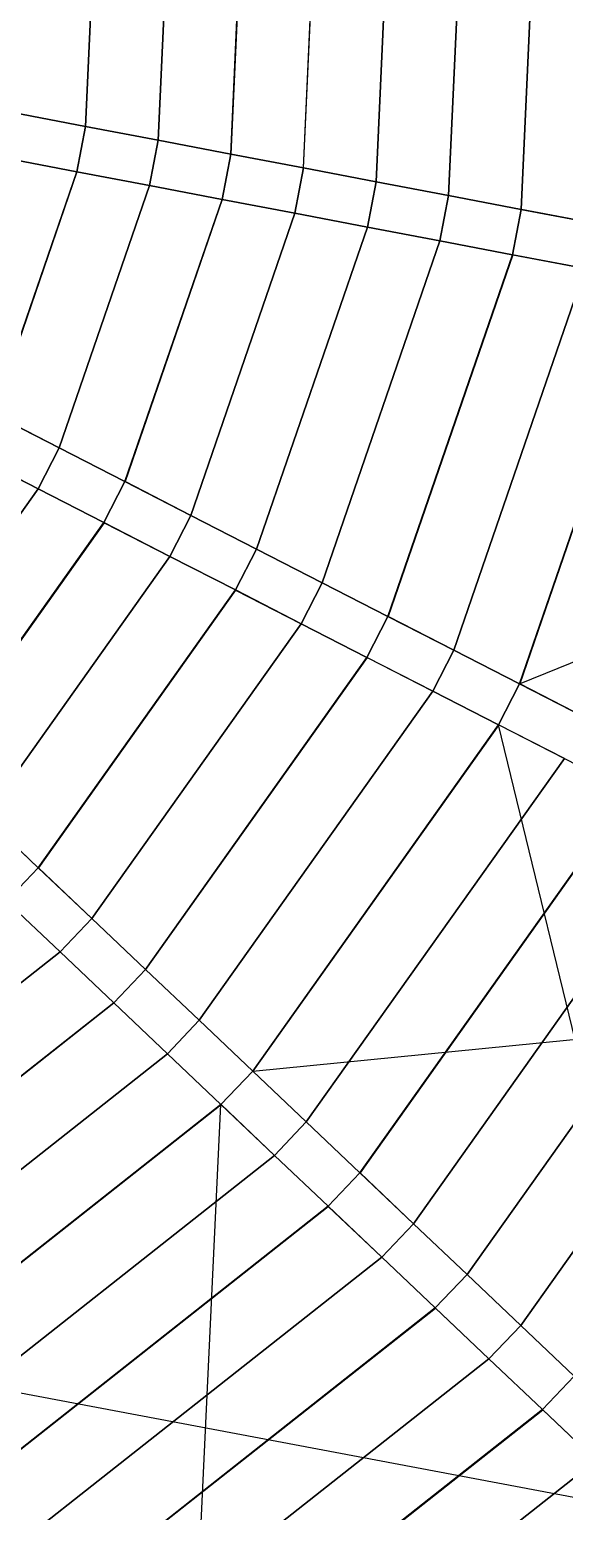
# Model space of a CAD drawing. Header units: millimetres. Extents: x -3890 to 2335, y 8273 to 14518.
# Drawn here: x 298 to 878, y 9701 to 11309 of the extents above; entities that cross this region are included whole.
import ezdxf

# ---------------------------------------------------------------- set-up
doc = ezdxf.new("R2010")
doc.units = ezdxf.units.MM
for name, color, linetype in [('FRAMES', 2, 'Continuous'), ('JOINTS', 2, 'Continuous'), ('SHELLS', 1, 'Continuous')]:
    doc.layers.add(name, color=color, linetype=linetype)

msp = doc.modelspace()

# ---------------------------------------------------------------- linework, layer by layer
at = {"layer": 'FRAMES'}
for p, q in [((830.8, 11113.8, 1755.5), (849.7, 11528.5, 1755.5)), ((673.4, 11143.8, 1786.5), (690.2, 11512.9, 1786.5)), ((515.9, 11173.8, 1814.1), (530.6, 11497.4, 1814.1)), ((358.5, 11203.8, 1838.5), (371.1, 11481.8, 1838.5)), ((358.5, 11203.8, 1718.5), (279.7, 11218.9, 1729.5)), ((358.5, 11203.8, 1838.5), (279.7, 11218.9, 1849.5)), ((279.7, 11218.9, 1849.5), (358.5, 11203.8, 1718.5)), ((349.1, 11154.7, 1718.5), (358.5, 11203.8, 1718.5)), ((358.5, 11203.8, 1838.5), (349.1, 11154.7, 1838.5)), ((437.2, 11188.8, 1706.7), (358.5, 11203.8, 1718.5)), ((437.2, 11188.8, 1826.7), (358.5, 11203.8, 1838.5)), ((358.5, 11203.8, 1718.5), (358.5, 11203.8, 1838.5)), ((358.5, 11203.8, 1718.5), (437.2, 11188.8, 1826.7)), ((427.8, 11139.7, 1706.7), (437.2, 11188.8, 1706.7)), ((437.2, 11188.8, 1826.7), (427.8, 11139.7, 1826.7)), ((515.9, 11173.8, 1694.1), (437.2, 11188.8, 1706.7)), ((515.9, 11173.8, 1814.1), (437.2, 11188.8, 1826.7)), ((437.2, 11188.8, 1706.7), (437.2, 11188.8, 1826.7)), ((437.2, 11188.8, 1826.7), (515.9, 11173.8, 1694.1)), ((349.1, 11154.7, 1718.5), (270.4, 11169.7, 1729.5)), ((349.1, 11154.7, 1838.5), (270.4, 11169.7, 1849.5)), ((349.1, 11154.7, 1718.5), (270.4, 11169.7, 1849.5)), ((506.5, 11124.7, 1694.1), (515.9, 11173.8, 1694.1)), ((515.9, 11173.8, 1814.1), (506.5, 11124.7, 1814.1)), ((594.7, 11158.8, 1680.7), (515.9, 11173.8, 1694.1)), ((594.7, 11158.8, 1800.7), (515.9, 11173.8, 1814.1)), ((515.9, 11173.8, 1694.1), (515.9, 11173.8, 1814.1)), ((515.9, 11173.8, 1694.1), (594.7, 11158.8, 1800.7)), ((258.5, 10891.6, 1838.5), (349.1, 11154.7, 1838.5)), ((427.8, 11139.7, 1706.7), (349.1, 11154.7, 1718.5)), ((427.8, 11139.7, 1826.7), (349.1, 11154.7, 1838.5)), ((349.1, 11154.7, 1838.5), (349.1, 11154.7, 1718.5)), ((427.8, 11139.7, 1826.7), (349.1, 11154.7, 1718.5)), ((585.3, 11109.7, 1680.7), (594.7, 11158.8, 1680.7)), ((594.7, 11158.8, 1800.7), (585.3, 11109.7, 1800.7)), ((673.4, 11143.8, 1666.5), (594.7, 11158.8, 1680.7)), ((673.4, 11143.8, 1786.5), (594.7, 11158.8, 1800.7)), ((594.7, 11158.8, 1680.7), (594.7, 11158.8, 1800.7)), ((594.7, 11158.8, 1800.7), (673.4, 11143.8, 1666.5)), ((506.5, 11124.7, 1694.1), (427.8, 11139.7, 1706.7)), ((506.5, 11124.7, 1814.1), (427.8, 11139.7, 1826.7)), ((427.8, 11139.7, 1826.7), (427.8, 11139.7, 1706.7)), ((506.5, 11124.7, 1694.1), (427.8, 11139.7, 1826.7)), ((664, 11094.7, 1666.5), (673.4, 11143.8, 1666.5)), ((673.4, 11143.8, 1786.5), (664, 11094.7, 1786.5)), ((752.1, 11128.8, 1651.4), (673.4, 11143.8, 1666.5)), ((752.1, 11128.8, 1771.4), (673.4, 11143.8, 1786.5)), ((673.4, 11143.8, 1666.5), (673.4, 11143.8, 1786.5)), ((673.4, 11143.8, 1666.5), (752.1, 11128.8, 1771.4)), ((742.7, 11079.7, 1651.4), (752.1, 11128.8, 1651.4)), ((752.1, 11128.8, 1771.4), (742.7, 11079.7, 1771.4)), ((830.8, 11113.8, 1635.5), (752.1, 11128.8, 1651.4)), ((830.8, 11113.8, 1755.5), (752.1, 11128.8, 1771.4)), ((752.1, 11128.8, 1651.4), (752.1, 11128.8, 1771.4)), ((752.1, 11128.8, 1771.4), (830.8, 11113.8, 1635.5)), ((401.2, 10818.4, 1814.1), (506.5, 11124.7, 1814.1)), ((585.3, 11109.7, 1680.7), (506.5, 11124.7, 1694.1)), ((585.3, 11109.7, 1800.7), (506.5, 11124.7, 1814.1)), ((506.5, 11124.7, 1814.1), (506.5, 11124.7, 1694.1)), ((585.3, 11109.7, 1800.7), (506.5, 11124.7, 1694.1)), ((821.5, 11064.7, 1635.5), (830.8, 11113.8, 1635.5)), ((830.8, 11113.8, 1755.5), (821.5, 11064.7, 1755.5)), ((909.6, 11098.8, 1618.7), (830.8, 11113.8, 1635.5)), ((909.6, 11098.8, 1738.7), (830.8, 11113.8, 1755.5)), ((830.8, 11113.8, 1635.5), (830.8, 11113.8, 1755.5)), ((830.8, 11113.8, 1635.5), (909.6, 11098.8, 1738.7)), ((664, 11094.7, 1666.5), (585.3, 11109.7, 1680.7)), ((664, 11094.7, 1786.5), (585.3, 11109.7, 1800.7)), ((585.3, 11109.7, 1800.7), (585.3, 11109.7, 1680.7)), ((664, 11094.7, 1666.5), (585.3, 11109.7, 1800.7)), ((543.8, 10745.2, 1786.5), (664, 11094.7, 1786.5)), ((742.7, 11079.7, 1651.4), (664, 11094.7, 1666.5)), ((742.7, 11079.7, 1771.4), (664, 11094.7, 1786.5)), ((664, 11094.7, 1786.5), (664, 11094.7, 1666.5)), ((742.7, 11079.7, 1771.4), (664, 11094.7, 1666.5)), ((686.4, 10672.1, 1755.5), (821.5, 11064.7, 1755.5)), ((821.5, 11064.7, 1635.5), (742.7, 11079.7, 1651.4)), ((821.5, 11064.7, 1755.5), (742.7, 11079.7, 1771.4)), ((742.7, 11079.7, 1771.4), (742.7, 11079.7, 1651.4)), ((821.5, 11064.7, 1635.5), (742.7, 11079.7, 1771.4)), ((900.2, 11049.6, 1618.7), (821.5, 11064.7, 1635.5)), ((900.2, 11049.6, 1738.7), (821.5, 11064.7, 1755.5)), ((821.5, 11064.7, 1755.5), (821.5, 11064.7, 1635.5)), ((900.2, 11049.6, 1738.7), (821.5, 11064.7, 1635.5)), ((829, 10598.9, 1721.2), (978.9, 11034.6, 1721.2)), ((829, 10598.9, 1601.2), (1608.7, 10914.5, 1429.5)), ((329.9, 10855, 1706.7), (258.5, 10891.6, 1718.5)), ((329.9, 10855, 1826.7), (258.5, 10891.6, 1838.5)), ((258.5, 10891.6, 1718.5), (329.9, 10855, 1826.7)), ((307.1, 10810.5, 1706.7), (329.9, 10855, 1706.7)), ((329.9, 10855, 1826.7), (307.1, 10810.5, 1826.7)), ((401.2, 10818.4, 1694.1), (329.9, 10855, 1706.7)), ((401.2, 10818.4, 1814.1), (329.9, 10855, 1826.7)), ((329.9, 10855, 1706.7), (329.9, 10855, 1826.7)), ((329.9, 10855, 1826.7), (401.2, 10818.4, 1694.1)), ((307.1, 10810.5, 1706.7), (235.8, 10847.1, 1718.5)), ((307.1, 10810.5, 1826.7), (235.8, 10847.1, 1838.5)), ((307.1, 10810.5, 1826.7), (235.8, 10847.1, 1718.5)), ((378.4, 10773.9, 1694.1), (307.1, 10810.5, 1706.7)), ((378.4, 10773.9, 1814.1), (307.1, 10810.5, 1826.7)), ((307.1, 10810.5, 1826.7), (307.1, 10810.5, 1706.7)), ((378.4, 10773.9, 1694.1), (307.1, 10810.5, 1826.7)), ((378.4, 10773.9, 1694.1), (401.2, 10818.4, 1694.1)), ((401.2, 10818.4, 1814.1), (378.4, 10773.9, 1814.1)), ((472.5, 10781.8, 1680.7), (401.2, 10818.4, 1694.1)), ((472.5, 10781.8, 1800.7), (401.2, 10818.4, 1814.1)), ((401.2, 10818.4, 1694.1), (401.2, 10818.4, 1814.1)), ((401.2, 10818.4, 1694.1), (472.5, 10781.8, 1800.7)), ((449.7, 10737.3, 1680.7), (472.5, 10781.8, 1680.7)), ((472.5, 10781.8, 1800.7), (449.7, 10737.3, 1800.7)), ((543.8, 10745.2, 1666.5), (472.5, 10781.8, 1680.7)), ((543.8, 10745.2, 1786.5), (472.5, 10781.8, 1800.7)), ((472.5, 10781.8, 1680.7), (472.5, 10781.8, 1800.7)), ((472.5, 10781.8, 1800.7), (543.8, 10745.2, 1666.5)), ((191, 10509.8, 1814.1), (378.4, 10773.9, 1814.1)), ((449.7, 10737.3, 1680.7), (378.4, 10773.9, 1694.1)), ((449.7, 10737.3, 1800.7), (378.4, 10773.9, 1814.1)), ((378.4, 10773.9, 1814.1), (378.4, 10773.9, 1694.1)), ((449.7, 10737.3, 1800.7), (378.4, 10773.9, 1694.1)), ((521, 10700.8, 1666.5), (543.8, 10745.2, 1666.5)), ((543.8, 10745.2, 1786.5), (521, 10700.8, 1786.5)), ((615.1, 10708.6, 1651.4), (543.8, 10745.2, 1666.5)), ((615.1, 10708.6, 1771.4), (543.8, 10745.2, 1786.5)), ((543.8, 10745.2, 1666.5), (543.8, 10745.2, 1786.5)), ((543.8, 10745.2, 1666.5), (615.1, 10708.6, 1771.4)), ((521, 10700.8, 1666.5), (449.7, 10737.3, 1680.7)), ((521, 10700.8, 1786.5), (449.7, 10737.3, 1800.7)), ((449.7, 10737.3, 1800.7), (449.7, 10737.3, 1680.7)), ((521, 10700.8, 1666.5), (449.7, 10737.3, 1800.7)), ((307.3, 10399.4, 1786.5), (521, 10700.8, 1786.5)), ((592.3, 10664.2, 1651.4), (521, 10700.8, 1666.5)), ((592.3, 10664.2, 1771.4), (521, 10700.8, 1786.5)), ((521, 10700.8, 1786.5), (521, 10700.8, 1666.5)), ((592.3, 10664.2, 1771.4), (521, 10700.8, 1666.5)), ((592.3, 10664.2, 1651.4), (615.1, 10708.6, 1651.4)), ((615.1, 10708.6, 1771.4), (592.3, 10664.2, 1771.4)), ((686.4, 10672.1, 1635.5), (615.1, 10708.6, 1651.4)), ((686.4, 10672.1, 1755.5), (615.1, 10708.6, 1771.4)), ((615.1, 10708.6, 1651.4), (615.1, 10708.6, 1771.4)), ((615.1, 10708.6, 1771.4), (686.4, 10672.1, 1635.5)), ((663.6, 10627.6, 1635.5), (592.3, 10664.2, 1651.4)), ((663.6, 10627.6, 1755.5), (592.3, 10664.2, 1771.4)), ((592.3, 10664.2, 1771.4), (592.3, 10664.2, 1651.4)), ((663.6, 10627.6, 1635.5), (592.3, 10664.2, 1771.4)), ((663.6, 10627.6, 1635.5), (686.4, 10672.1, 1635.5)), ((686.4, 10672.1, 1755.5), (663.6, 10627.6, 1755.5)), ((757.7, 10635.5, 1618.7), (686.4, 10672.1, 1635.5)), ((757.7, 10635.5, 1738.7), (686.4, 10672.1, 1755.5)), ((686.4, 10672.1, 1635.5), (686.4, 10672.1, 1755.5)), ((686.4, 10672.1, 1635.5), (757.7, 10635.5, 1738.7)), ((735, 10591, 1618.7), (757.7, 10635.5, 1618.7)), ((757.7, 10635.5, 1738.7), (735, 10591, 1738.7)), ((829, 10598.9, 1601.2), (757.7, 10635.5, 1618.7)), ((829, 10598.9, 1721.2), (757.7, 10635.5, 1738.7)), ((757.7, 10635.5, 1618.7), (757.7, 10635.5, 1738.7)), ((757.7, 10635.5, 1738.7), (829, 10598.9, 1601.2)), ((423.5, 10289, 1755.5), (663.6, 10627.6, 1755.5)), ((735, 10591, 1618.7), (663.6, 10627.6, 1635.5)), ((735, 10591, 1738.7), (663.6, 10627.6, 1755.5)), ((663.6, 10627.6, 1755.5), (663.6, 10627.6, 1635.5)), ((735, 10591, 1738.7), (663.6, 10627.6, 1635.5)), ((806.3, 10554.4, 1601.2), (829, 10598.9, 1601.2)), ((829, 10598.9, 1721.2), (806.3, 10554.4, 1721.2)), ((900.3, 10562.3, 1582.7), (829, 10598.9, 1601.2)), ((900.3, 10562.3, 1702.7), (829, 10598.9, 1721.2)), ((829, 10598.9, 1601.2), (829, 10598.9, 1721.2)), ((829, 10598.9, 1601.2), (900.3, 10562.3, 1702.7)), ((806.3, 10554.4, 1601.2), (735, 10591, 1618.7)), ((806.3, 10554.4, 1721.2), (735, 10591, 1738.7)), ((735, 10591, 1738.7), (735, 10591, 1618.7)), ((806.3, 10554.4, 1601.2), (735, 10591, 1738.7)), ((539.7, 10178.6, 1721.2), (806.3, 10554.4, 1721.2)), ((877.6, 10517.8, 1582.7), (806.3, 10554.4, 1601.2)), ((877.6, 10517.8, 1702.7), (806.3, 10554.4, 1721.2)), ((806.3, 10554.4, 1721.2), (806.3, 10554.4, 1601.2)), ((877.6, 10517.8, 1702.7), (806.3, 10554.4, 1601.2)), ((1004.6, 9737, 1429.5), (806.3, 10554.4, 1601.2)), ((656, 10068.2, 1683.5), (948.9, 10481.2, 1683.5)), ((307.3, 10399.4, 1666.5), (249.2, 10454.6, 1680.7)), ((307.3, 10399.4, 1786.5), (249.2, 10454.6, 1800.7)), ((249.2, 10454.6, 1800.7), (307.3, 10399.4, 1666.5)), ((772.2, 9957.8, 1642.3), (1091.5, 10408.1, 1642.3)), ((272.8, 10363.1, 1666.5), (307.3, 10399.4, 1666.5)), ((307.3, 10399.4, 1786.5), (272.8, 10363.1, 1786.5)), ((365.4, 10344.2, 1651.4), (307.3, 10399.4, 1666.5)), ((365.4, 10344.2, 1771.4), (307.3, 10399.4, 1786.5)), ((307.3, 10399.4, 1666.5), (307.3, 10399.4, 1786.5)), ((307.3, 10399.4, 1666.5), (365.4, 10344.2, 1771.4)), ((331, 10307.9, 1651.4), (272.8, 10363.1, 1666.5)), ((331, 10307.9, 1771.4), (272.8, 10363.1, 1786.5)), ((331, 10307.9, 1771.4), (272.8, 10363.1, 1666.5)), ((331, 10307.9, 1651.4), (365.4, 10344.2, 1651.4)), ((365.4, 10344.2, 1771.4), (331, 10307.9, 1771.4)), ((423.5, 10289, 1635.5), (365.4, 10344.2, 1651.4)), ((423.5, 10289, 1755.5), (365.4, 10344.2, 1771.4)), ((365.4, 10344.2, 1651.4), (365.4, 10344.2, 1771.4)), ((365.4, 10344.2, 1771.4), (423.5, 10289, 1635.5)), ((389.1, 10252.7, 1635.5), (331, 10307.9, 1651.4)), ((389.1, 10252.7, 1755.5), (331, 10307.9, 1771.4)), ((331, 10307.9, 1771.4), (331, 10307.9, 1651.4)), ((389.1, 10252.7, 1635.5), (331, 10307.9, 1771.4)), ((389.1, 10252.7, 1635.5), (423.5, 10289, 1635.5)), ((423.5, 10289, 1755.5), (389.1, 10252.7, 1755.5)), ((481.6, 10233.8, 1618.7), (423.5, 10289, 1635.5)), ((481.6, 10233.8, 1738.7), (423.5, 10289, 1755.5)), ((423.5, 10289, 1635.5), (423.5, 10289, 1755.5)), ((423.5, 10289, 1635.5), (481.6, 10233.8, 1738.7)), ((539.7, 10178.6, 1601.2), (1376.8, 10261.7, 1429.5)), ((63.3, 9995.5, 1755.5), (389.1, 10252.7, 1755.5)), ((447.2, 10197.5, 1618.7), (389.1, 10252.7, 1635.5)), ((447.2, 10197.5, 1738.7), (389.1, 10252.7, 1755.5)), ((389.1, 10252.7, 1755.5), (389.1, 10252.7, 1635.5)), ((447.2, 10197.5, 1738.7), (389.1, 10252.7, 1635.5)), ((447.2, 10197.5, 1618.7), (481.6, 10233.8, 1618.7)), ((481.6, 10233.8, 1738.7), (447.2, 10197.5, 1738.7)), ((539.7, 10178.6, 1601.2), (481.6, 10233.8, 1618.7)), ((539.7, 10178.6, 1721.2), (481.6, 10233.8, 1738.7)), ((481.6, 10233.8, 1618.7), (481.6, 10233.8, 1738.7)), ((481.6, 10233.8, 1738.7), (539.7, 10178.6, 1601.2)), ((505.3, 10142.3, 1601.2), (447.2, 10197.5, 1618.7)), ((505.3, 10142.3, 1721.2), (447.2, 10197.5, 1738.7)), ((447.2, 10197.5, 1738.7), (447.2, 10197.5, 1618.7)), ((505.3, 10142.3, 1601.2), (447.2, 10197.5, 1738.7)), ((505.3, 10142.3, 1601.2), (539.7, 10178.6, 1601.2)), ((539.7, 10178.6, 1721.2), (505.3, 10142.3, 1721.2)), ((597.8, 10123.4, 1582.7), (539.7, 10178.6, 1601.2)), ((597.8, 10123.4, 1702.7), (539.7, 10178.6, 1721.2)), ((539.7, 10178.6, 1601.2), (539.7, 10178.6, 1721.2)), ((539.7, 10178.6, 1601.2), (597.8, 10123.4, 1702.7)), ((143.7, 9856.8, 1721.2), (505.3, 10142.3, 1721.2)), ((465.4, 9302.2, 1429.5), (505.3, 10142.3, 1601.2)), ((563.4, 10087.1, 1582.7), (505.3, 10142.3, 1601.2)), ((563.4, 10087.1, 1702.7), (505.3, 10142.3, 1721.2)), ((505.3, 10142.3, 1721.2), (505.3, 10142.3, 1601.2)), ((563.4, 10087.1, 1702.7), (505.3, 10142.3, 1601.2)), ((563.4, 10087.1, 1582.7), (597.8, 10123.4, 1582.7)), ((597.8, 10123.4, 1702.7), (563.4, 10087.1, 1702.7)), ((656, 10068.2, 1563.5), (597.8, 10123.4, 1582.7)), ((656, 10068.2, 1683.5), (597.8, 10123.4, 1702.7)), ((597.8, 10123.4, 1582.7), (597.8, 10123.4, 1702.7)), ((597.8, 10123.4, 1702.7), (656, 10068.2, 1563.5)), ((621.5, 10032, 1563.5), (563.4, 10087.1, 1582.7)), ((621.5, 10032, 1683.5), (563.4, 10087.1, 1702.7)), ((563.4, 10087.1, 1702.7), (563.4, 10087.1, 1582.7)), ((621.5, 10032, 1563.5), (563.4, 10087.1, 1702.7)), ((621.5, 10032, 1563.5), (656, 10068.2, 1563.5)), ((656, 10068.2, 1683.5), (621.5, 10032, 1683.5)), ((714.1, 10013, 1543.3), (656, 10068.2, 1563.5)), ((714.1, 10013, 1663.3), (656, 10068.2, 1683.5)), ((656, 10068.2, 1563.5), (656, 10068.2, 1683.5)), ((656, 10068.2, 1563.5), (714.1, 10013, 1663.3)), ((224.1, 9718.1, 1683.5), (621.5, 10032, 1683.5)), ((679.6, 9976.8, 1543.3), (621.5, 10032, 1563.5)), ((679.6, 9976.8, 1663.3), (621.5, 10032, 1683.5)), ((621.5, 10032, 1683.5), (621.5, 10032, 1563.5)), ((679.6, 9976.8, 1663.3), (621.5, 10032, 1563.5)), ((679.6, 9976.8, 1543.3), (714.1, 10013, 1543.3)), ((714.1, 10013, 1663.3), (679.6, 9976.8, 1663.3)), ((772.2, 9957.8, 1522.3), (714.1, 10013, 1543.3)), ((772.2, 9957.8, 1642.3), (714.1, 10013, 1663.3)), ((714.1, 10013, 1543.3), (714.1, 10013, 1663.3)), ((714.1, 10013, 1663.3), (772.2, 9957.8, 1522.3)), ((737.7, 9921.6, 1522.3), (679.6, 9976.8, 1543.3)), ((737.7, 9921.6, 1642.3), (679.6, 9976.8, 1663.3)), ((679.6, 9976.8, 1663.3), (679.6, 9976.8, 1543.3)), ((737.7, 9921.6, 1522.3), (679.6, 9976.8, 1663.3)), ((737.7, 9921.6, 1522.3), (772.2, 9957.8, 1522.3)), ((772.2, 9957.8, 1642.3), (737.7, 9921.6, 1642.3)), ((830.3, 9902.6, 1500.4), (772.2, 9957.8, 1522.3)), ((830.3, 9902.6, 1620.4), (772.2, 9957.8, 1642.3)), ((772.2, 9957.8, 1522.3), (772.2, 9957.8, 1642.3)), ((772.2, 9957.8, 1522.3), (830.3, 9902.6, 1620.4)), ((304.5, 9579.5, 1642.3), (737.7, 9921.6, 1642.3)), ((795.9, 9866.4, 1500.4), (737.7, 9921.6, 1522.3)), ((795.9, 9866.4, 1620.4), (737.7, 9921.6, 1642.3)), ((737.7, 9921.6, 1642.3), (737.7, 9921.6, 1522.3)), ((795.9, 9866.4, 1620.4), (737.7, 9921.6, 1522.3)), ((795.9, 9866.4, 1500.4), (830.3, 9902.6, 1500.4)), ((830.3, 9902.6, 1620.4), (795.9, 9866.4, 1620.4)), ((888.4, 9847.4, 1477.7), (830.3, 9902.6, 1500.4)), ((888.4, 9847.4, 1597.7), (830.3, 9902.6, 1620.4)), ((830.3, 9902.6, 1500.4), (830.3, 9902.6, 1620.4)), ((830.3, 9902.6, 1620.4), (888.4, 9847.4, 1477.7)), ((854, 9811.2, 1477.7), (795.9, 9866.4, 1500.4)), ((854, 9811.2, 1597.7), (795.9, 9866.4, 1620.4)), ((795.9, 9866.4, 1620.4), (795.9, 9866.4, 1500.4)), ((854, 9811.2, 1477.7), (795.9, 9866.4, 1620.4)), ((143.7, 9856.8, 1601.2), (970.2, 9700.8, 1429.5)), ((854, 9811.2, 1477.7), (888.4, 9847.4, 1477.7)), ((888.4, 9847.4, 1597.7), (854, 9811.2, 1597.7)), ((384.9, 9440.8, 1597.7), (854, 9811.2, 1597.7)), ((912.1, 9756, 1454.1), (854, 9811.2, 1477.7)), ((912.1, 9756, 1574.1), (854, 9811.2, 1597.7)), ((854, 9811.2, 1597.7), (854, 9811.2, 1477.7)), ((912.1, 9756, 1574.1), (854, 9811.2, 1477.7))]:
    msp.add_line(p, q, dxfattribs=at)
at = {"layer": 'JOINTS'}
for p in [(358.5, 11203.8, 1718.5), (358.5, 11203.8, 1838.5), (437.2, 11188.8, 1706.7), (437.2, 11188.8, 1826.7), (515.9, 11173.8, 1694.1), (515.9, 11173.8, 1814.1), (349.1, 11154.7, 1718.5), (349.1, 11154.7, 1838.5), (594.7, 11158.8, 1680.7), (594.7, 11158.8, 1800.7), (427.8, 11139.7, 1706.7), (427.8, 11139.7, 1826.7), (673.4, 11143.8, 1666.5), (673.4, 11143.8, 1786.5), (752.1, 11128.8, 1651.4), (752.1, 11128.8, 1771.4), (506.5, 11124.7, 1694.1), (506.5, 11124.7, 1814.1), (830.8, 11113.8, 1635.5), (830.8, 11113.8, 1755.5), (585.3, 11109.7, 1680.7), (585.3, 11109.7, 1800.7), (664, 11094.7, 1666.5), (664, 11094.7, 1786.5), (742.7, 11079.7, 1651.4), (742.7, 11079.7, 1771.4), (821.5, 11064.7, 1635.5), (821.5, 11064.7, 1755.5), (329.9, 10855, 1706.7), (329.9, 10855, 1826.7), (307.1, 10810.5, 1706.7), (307.1, 10810.5, 1826.7), (401.2, 10818.4, 1694.1), (401.2, 10818.4, 1814.1), (472.5, 10781.8, 1680.7), (472.5, 10781.8, 1800.7), (378.4, 10773.9, 1694.1), (378.4, 10773.9, 1814.1), (543.8, 10745.2, 1666.5), (543.8, 10745.2, 1786.5), (449.7, 10737.3, 1680.7), (449.7, 10737.3, 1800.7), (521, 10700.8, 1666.5), (521, 10700.8, 1786.5), (615.1, 10708.6, 1651.4), (615.1, 10708.6, 1771.4), (592.3, 10664.2, 1651.4), (592.3, 10664.2, 1771.4), (686.4, 10672.1, 1635.5), (686.4, 10672.1, 1755.5), (757.7, 10635.5, 1618.7), (757.7, 10635.5, 1738.7), (663.6, 10627.6, 1635.5), (663.6, 10627.6, 1755.5), (829, 10598.9, 1601.2), (829, 10598.9, 1721.2), (735, 10591, 1618.7), (735, 10591, 1738.7), (806.3, 10554.4, 1601.2), (806.3, 10554.4, 1721.2), (307.3, 10399.4, 1666.5), (307.3, 10399.4, 1786.5), (365.4, 10344.2, 1651.4), (365.4, 10344.2, 1771.4), (331, 10307.9, 1651.4), (331, 10307.9, 1771.4), (423.5, 10289, 1635.5), (423.5, 10289, 1755.5), (389.1, 10252.7, 1635.5), (389.1, 10252.7, 1755.5), (481.6, 10233.8, 1618.7), (481.6, 10233.8, 1738.7), (447.2, 10197.5, 1618.7), (447.2, 10197.5, 1738.7), (539.7, 10178.6, 1601.2), (539.7, 10178.6, 1721.2), (505.3, 10142.3, 1601.2), (505.3, 10142.3, 1721.2), (597.8, 10123.4, 1582.7), (597.8, 10123.4, 1702.7), (563.4, 10087.1, 1582.7), (563.4, 10087.1, 1702.7), (656, 10068.2, 1563.5), (656, 10068.2, 1683.5), (621.5, 10032, 1563.5), (621.5, 10032, 1683.5), (714.1, 10013, 1543.3), (714.1, 10013, 1663.3), (679.6, 9976.8, 1543.3), (679.6, 9976.8, 1663.3), (772.2, 9957.8, 1522.3), (772.2, 9957.8, 1642.3), (737.7, 9921.6, 1522.3), (737.7, 9921.6, 1642.3), (830.3, 9902.6, 1500.4), (830.3, 9902.6, 1620.4), (795.9, 9866.4, 1500.4), (795.9, 9866.4, 1620.4), (854, 9811.2, 1477.7), (854, 9811.2, 1597.7)]:
    msp.add_point(p, dxfattribs=at)
at = {"layer": 'SHELLS'}
for points in [[(909.6, 11098.8, 1738.7), (831, 11113.8, 1756.3), (849.9, 11528.4, 1756.3), (929.5, 11536.2, 1738.7)], [(752.1, 11128.8, 1771.4), (673.5, 11143.8, 1787.2), (690.3, 11512.9, 1787.2), (769.9, 11520.7, 1771.4)], [(830.8, 11113.8, 1755.5), (752.1, 11128.8, 1771.4), (769.9, 11520.7, 1771.4), (849.7, 11528.5, 1755.5)], [(830.8, 11113.8, 1755.5), (830.8, 11113.8, 1755.5), (849.7, 11528.5, 1755.5), (830.8, 11113.8, 1755.5)], [(594.6, 11158.8, 1800.7), (516.1, 11173.8, 1814.9), (530.8, 11497.3, 1814.9), (610.4, 11505.1, 1800.7)], [(673.4, 11143.8, 1786.5), (594.7, 11158.8, 1800.7), (610.4, 11505.1, 1800.7), (690.2, 11512.9, 1786.5)], [(437.2, 11188.8, 1826.7), (358.6, 11203.8, 1839.3), (371.2, 11481.8, 1839.3), (450.8, 11489.6, 1826.7)], [(515.9, 11173.8, 1814.1), (437.2, 11188.8, 1826.7), (450.8, 11489.6, 1826.7), (530.6, 11497.4, 1814.1)], [(530.6, 11497.4, 1814.1), (515.9, 11173.8, 1814.1), (530.6, 11497.4, 1814.1)], [(516.1, 11173.8, 1814.9), (530.7, 11497.3, 1814.9), (530.7, 11497.3, 1814.9), (530.8, 11497.3, 1814.9)], [(358.5, 11203.8, 1838.5), (279.7, 11218.9, 1849.5), (291.3, 11474, 1849.5), (371.1, 11481.8, 1838.5)], [(371.1, 11481.8, 1838.5), (358.5, 11203.8, 1838.5), (371.1, 11481.8, 1838.5)], [(258.5, 10891.6, 1838.5), (187.2, 10928.2, 1849.5), (270.4, 11169.7, 1849.5), (349.1, 11154.7, 1838.5)], [(349.1, 11154.7, 1838.5), (258.5, 10891.6, 1838.5), (349.1, 11154.7, 1838.5)], [(258.7, 10891.5, 1839.3), (258.7, 10891.5, 1839.3), (258.7, 10891.5, 1839.3), (349.2, 11154.7, 1839.3)], [(329.9, 10855, 1826.7), (258.7, 10891.5, 1839.3), (349.2, 11154.7, 1839.3), (427.8, 11139.7, 1826.7)], [(401.2, 10818.4, 1814.1), (329.9, 10855, 1826.7), (427.8, 11139.7, 1826.7), (506.5, 11124.7, 1814.1)], [(506.5, 11124.7, 1814.1), (401.2, 10818.4, 1814.1), (506.5, 11124.7, 1814.1)], [(401.3, 10818.4, 1814.9), (401.3, 10818.4, 1814.9), (401.3, 10818.4, 1814.9), (506.7, 11124.7, 1814.9)], [(472.5, 10781.8, 1800.7), (401.3, 10818.4, 1814.9), (506.7, 11124.7, 1814.9), (585.3, 11109.7, 1800.7)], [(543.8, 10745.2, 1786.5), (472.5, 10781.8, 1800.7), (585.3, 11109.7, 1800.7), (664, 11094.7, 1786.5)], [(543.9, 10745.2, 1787.2), (543.9, 10745.2, 1787.2), (543.9, 10745.2, 1787.2), (664.1, 11094.6, 1787.2)], [(615.1, 10708.6, 1771.4), (543.9, 10745.2, 1787.2), (664.1, 11094.6, 1787.2), (742.7, 11079.7, 1771.4)], [(686.4, 10672.1, 1755.5), (615.1, 10708.6, 1771.4), (742.7, 11079.7, 1771.4), (821.5, 11064.7, 1755.5)], [(686.4, 10672.1, 1755.5), (686.4, 10672.1, 1755.5), (821.5, 11064.7, 1755.5), (686.4, 10672.1, 1755.5)], [(686.6, 10672, 1756.3), (686.6, 10672, 1756.3), (686.6, 10672, 1756.3), (821.6, 11064.6, 1756.3)], [(757.7, 10635.5, 1738.7), (686.6, 10672, 1756.3), (821.6, 11064.6, 1756.3), (900.2, 11049.6, 1738.7)], [(829, 10598.9, 1721.2), (757.7, 10635.5, 1738.7), (900.2, 11049.6, 1738.7), (978.9, 11034.6, 1721.2)], [(978.9, 11034.6, 1721.2), (829, 10598.9, 1721.2), (978.9, 11034.6, 1721.2)], [(829.2, 10598.8, 1721.9), (829.2, 10598.8, 1721.9), (829.2, 10598.8, 1721.9), (979.1, 11034.6, 1721.9)], [(900.3, 10562.3, 1702.7), (829.2, 10598.8, 1721.9), (979.1, 11034.6, 1721.9), (1057.6, 11019.6, 1702.7)], [(132.9, 10564.9, 1826.7), (74.9, 10620.1, 1839.3), (235.9, 10847, 1839.3), (307.1, 10810.5, 1826.7)], [(191, 10509.8, 1814.1), (132.9, 10564.9, 1826.7), (307.1, 10810.5, 1826.7), (378.4, 10773.9, 1814.1)], [(378.4, 10773.9, 1814.1), (191, 10509.8, 1814.1), (378.4, 10773.9, 1814.1)], [(191.2, 10509.7, 1814.9), (191.2, 10509.7, 1814.9), (191.2, 10509.7, 1814.9), (378.5, 10773.8, 1814.9)], [(249.2, 10454.6, 1800.7), (191.2, 10509.7, 1814.9), (378.5, 10773.8, 1814.9), (449.7, 10737.3, 1800.7)], [(307.3, 10399.4, 1786.5), (249.2, 10454.6, 1800.7), (449.7, 10737.3, 1800.7), (521, 10700.8, 1786.5)], [(307.4, 10399.3, 1787.2), (307.4, 10399.3, 1787.2), (307.4, 10399.3, 1787.2), (521.2, 10700.7, 1787.2)], [(365.4, 10344.2, 1771.4), (307.4, 10399.3, 1787.2), (521.2, 10700.7, 1787.2), (592.3, 10664.2, 1771.4)], [(423.5, 10289, 1755.5), (365.4, 10344.2, 1771.4), (592.3, 10664.2, 1771.4), (663.6, 10627.6, 1755.5)], [(423.5, 10289, 1755.5), (423.5, 10289, 1755.5), (663.6, 10627.6, 1755.5), (423.5, 10289, 1755.5)], [(423.6, 10288.9, 1756.3), (423.6, 10288.9, 1756.3), (423.6, 10288.9, 1756.3), (663.8, 10627.5, 1756.3)], [(481.6, 10233.8, 1738.7), (423.6, 10288.9, 1756.3), (663.8, 10627.5, 1756.3), (735, 10591, 1738.7)], [(539.7, 10178.6, 1721.2), (481.6, 10233.8, 1738.7), (735, 10591, 1738.7), (806.3, 10554.4, 1721.2)], [(539.9, 10178.5, 1721.9), (539.9, 10178.5, 1721.9), (539.9, 10178.5, 1721.9), (806.4, 10554.3, 1721.9)], [(597.8, 10123.4, 1702.7), (539.9, 10178.5, 1721.9), (806.4, 10554.3, 1721.9), (877.6, 10517.8, 1702.7)], [(656, 10068.2, 1683.5), (597.8, 10123.4, 1702.7), (877.6, 10517.8, 1702.7), (948.9, 10481.2, 1683.5)], [(656, 10068.2, 1683.5), (656, 10068.2, 1683.5), (948.9, 10481.2, 1683.5), (656, 10068.2, 1683.5)], [(656.1, 10068.1, 1684.3), (656.1, 10068.1, 1684.3), (656.1, 10068.1, 1684.3), (949.1, 10481.1, 1684.3)], [(714.1, 10013, 1663.3), (656.1, 10068.1, 1684.3), (949.1, 10481.1, 1684.3), (1020.2, 10444.7, 1663.3)], [(772.2, 9957.8, 1642.3), (714.1, 10013, 1663.3), (1020.2, 10444.7, 1663.3), (1091.5, 10408.1, 1642.3)], [(772.4, 9957.7, 1643.1), (772.4, 9957.7, 1643.1), (772.4, 9957.7, 1643.1), (1091.7, 10407.9, 1643.1)], [(830.3, 9902.6, 1620.4), (772.4, 9957.7, 1643.1), (1091.7, 10407.9, 1643.1), (1162.8, 10371.5, 1620.4)], [(23, 10064.8, 1771.4), (-17.1, 10134, 1787.2), (272.9, 10363, 1787.2), (331, 10307.9, 1771.4)], [(888.4, 9847.4, 1597.7), (830.3, 9902.6, 1620.4), (1162.8, 10371.5, 1620.4), (1234.1, 10334.9, 1597.7)], [(63.3, 9995.5, 1755.5), (23, 10064.8, 1771.4), (331, 10307.9, 1771.4), (389.1, 10252.7, 1755.5)], [(63.3, 9995.5, 1755.5), (63.3, 9995.5, 1755.5), (389.1, 10252.7, 1755.5), (63.3, 9995.5, 1755.5)], [(103.5, 9926.1, 1738.7), (63.4, 9995.3, 1756.3), (389.2, 10252.6, 1756.3), (447.2, 10197.5, 1738.7)], [(143.7, 9856.8, 1721.2), (103.5, 9926.1, 1738.7), (447.2, 10197.5, 1738.7), (505.3, 10142.3, 1721.2)], [(183.9, 9787.5, 1702.7), (143.8, 9856.6, 1721.9), (505.4, 10142.2, 1721.9), (563.4, 10087.1, 1702.7)], [(224.1, 9718.1, 1683.5), (183.9, 9787.5, 1702.7), (563.4, 10087.1, 1702.7), (621.5, 10032, 1683.5)], [(224.1, 9718.1, 1683.5), (224.1, 9718.1, 1683.5), (621.5, 10032, 1683.5), (224.1, 9718.1, 1683.5)], [(264.3, 9648.8, 1663.3), (224.2, 9718, 1684.3), (621.7, 10031.8, 1684.3), (679.6, 9976.8, 1663.3)], [(304.5, 9579.5, 1642.3), (264.3, 9648.8, 1663.3), (679.6, 9976.8, 1663.3), (737.7, 9921.6, 1642.3)], [(344.7, 9510.2, 1620.4), (304.7, 9579.3, 1643.1), (737.9, 9921.4, 1643.1), (795.9, 9866.4, 1620.4)], [(384.9, 9440.8, 1597.7), (344.7, 9510.2, 1620.4), (795.9, 9866.4, 1620.4), (854, 9811.2, 1597.7)], [(384.9, 9440.8, 1597.7), (384.9, 9440.8, 1597.7), (854, 9811.2, 1597.7), (384.9, 9440.8, 1597.7)], [(425.1, 9371.5, 1574.1), (385.1, 9440.6, 1598.5), (854.1, 9811, 1598.5), (912.1, 9756, 1574.1)], [(465.4, 9302.2, 1549.5), (425.1, 9371.5, 1574.1), (912.1, 9756, 1574.1), (970.2, 9700.8, 1549.5)]]:
    msp.add_3dface(points, dxfattribs=at)

doc.saveas('drawing.dxf')
